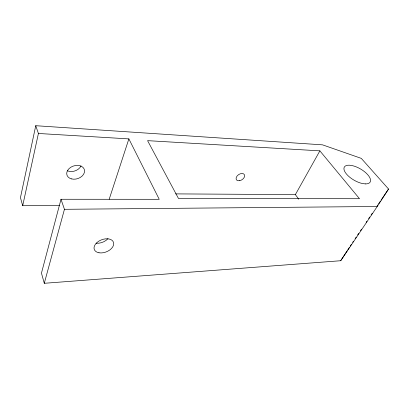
<?xml version="1.0" encoding="UTF-8"?>
<svg xmlns="http://www.w3.org/2000/svg" width="409" height="409" viewBox="0 0 409 409"><rect width="100%" height="100%" fill="white"/><g stroke="black" fill="none" stroke-linecap="round" stroke-linejoin="round"><path stroke-width="0.61" d="M35.747 125.706L38.415 133.477L128.876 138.896L159.234 199.301L61.002 199.265L41.457 273.125L44.284 283.294L340.702 260.727L377.236 206.499L388.55 189.035L361.28 158.37L322.558 144.852L35.747 125.706L20.45 197.659L22.694 205.717L59.561 205.517M22.694 205.717L38.415 133.477M44.284 283.294L64.448 209.306L61.002 199.265M109.203 199.224L128.876 138.896M175.604 193.892L295.385 194.602L319.879 150.855L359.511 198.718L178.498 198.508L147.572 140.65L319.879 150.855M340.702 260.727L347.205 250.753M347.89 249.7L349.26 247.598M350.288 246.024L351.316 244.449M352.686 242.348L353.371 241.3M355.145 238.662L356.213 237.077M357.635 234.965L358.698 233.381M360.477 230.742L361.541 229.158M366.162 222.297L366.873 221.238M368.652 218.6L369.716 217.015M371.137 214.904L372.205 213.319M377.18 205.931L377.89 204.873M378.601 203.82L380.375 201.177M381.086 200.124L388.55 189.035M64.448 209.306L377.236 206.499M295.385 194.602L298.744 199.209M107.981 238.641A10.102 6.518 -20.5 0 1 96.135 243.207M81.013 165.89A9.008 6.656 -16.9 0 1 67.311 170.742M365.416 183.907L362.354 183.518A14.939 6.478 30.1 0 1 345.636 172.971A14.939 6.478 30.1 0 1 349.368 165.205L352.359 165.635A14.939 6.478 30.1 0 1 368.826 176.09A14.939 6.478 30.1 0 1 365.416 183.907M98.983 252.777A10.251 6.483 -20.9 0 0 113.728 243.698A10.251 6.483 -20.9 0 0 98.912 241.106A10.251 6.483 -20.9 0 0 98.983 252.777M239.659 180.696A4.734 3.062 -33.4 0 0 244.383 174.643A4.734 3.062 -33.4 0 0 237.041 176.08A4.734 3.062 -33.4 0 0 239.659 180.696M71.473 178.891A9.121 6.651 -17.4 0 0 84.566 170.798A9.121 6.651 -17.4 0 0 70.885 167.209A9.121 6.651 -17.4 0 0 71.473 178.891"/></g></svg>
